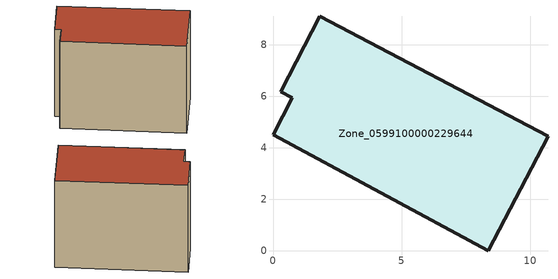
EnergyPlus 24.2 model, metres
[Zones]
Zone_0599100000229644
 floor ground (C_G): 1.82,9.11 10.68,4.44 8.37,0 0,4.5 0.76,5.95 0.31,6.19 z0
 wall outside (C_F): 8.37,0 10.68,4.44 1.82,9.11 0.31,6.19 0.76,5.95 0,4.5 8.37,0 z0:7.68
 roof outside (C_R): 10.68,4.44 1.82,9.11 0.31,6.19 0.76,5.95 0,4.5 8.37,0 z7.68
[BUILDING]
Pand.0599100000229644: North Axis=0; Terrain=City; Loads Convergence Tolerance Value=0.04; Temperature Convergence Tolerance Value=0.4; Solar Distribution=FullExterior; Maximum Number of Warmup Days=25; Minimum Number of Warmup Days=1
[Site:Location]
Rotterdam.The.Hague.AP_ZH_NLD Design_Conditions: Latitude=51.96; Longitude=4.45; Time Zone=1; Elevation=-4.5
[SITE:GROUNDTEMPERATURE:BUILDINGSURFACE]
18, 18, 18, 18, 18, 18, 18, 18, 18, 18, 18, 18
[MATERIAL] Thermal Absorptance=0.9; Solar Absorptance=0.7; Visible Absorptance=0.7
Name | Roughness | Thickness | Conductivity | Density | Specific Heat
G.TI.1946 | MediumSmooth | 0.15 | 1 | 540 | 1210
F.TI.1946 | Rough | 0.3 | 0.857143 | 1920 | 840
R.TI.1946 | MediumRough | 0.2 | 0.1 | 1500 | 1000
[CONSTRUCTION]
C_G: G.TI.1946
C_F: F.TI.1946
C_R: R.TI.1946
[ZONE]
Zone_0599100000229644: Type=1; Multiplier=1; Ceiling Height=Autocalculate; Volume=Autocalculate; Floor Area=autocalculate; Part of Total Floor Area=Yes
[ZONEINFILTRATION:DESIGNFLOWRATE]
Infil_Zone_0599100000229644: Zone or ZoneList or Space or SpaceList=Zone_0599100000229644; Schedule=AlwaysOn; Design Flow Rate Calculation Method=Flow/Area; Flow Rate per Floor Area=0.003; Constant Term Coefficient=1; Temperature Term Coefficient=0; Velocity Term Coefficient=0; Velocity Squared Term Coefficient=0
[HVACTEMPLATE:ZONE:IDEALLOADSAIRSYSTEM]
Zone_0599100000229644: Maximum Heating Supply Air Temperature=50; Minimum Cooling Supply Air Temperature=13; Maximum Heating Supply Air Humidity Ratio=0.0156; Minimum Cooling Supply Air Humidity Ratio=0.0077; Heating Limit=NoLimit; Cooling Limit=NoLimit; Dehumidification Control Type=ConstantSensibleHeatRatio; Cooling Sensible Heat Ratio=0.7; Dehumidification Setpoint=60; Humidification Control Type=None; Humidification Setpoint=30; Outdoor Air Method=None; Outdoor Air Flow Rate per Person=0.00944; Outdoor Air Flow Rate per Zone Floor Area=0; Outdoor Air Flow Rate per Zone=0; Demand Controlled Ventilation Type=None; Outdoor Air Economizer Type=NoEconomizer; Heat Recovery Type=None; Sensible Heat Recovery Effectiveness=0.7; Latent Heat Recovery Effectiveness=0.65
[ZONECONTROL:THERMOSTAT]
ThermostatControl_Zone_0599100000229644: Zone or ZoneList=Zone_0599100000229644; Control Type Schedule=DualSetpointControlType; Control 1=Thermostat_Zone_0599100000229644; Temperature Difference Between Cutout And Setpoint=0
[THERMOSTATSETPOINT:DUALSETPOINT]
Thermostat_Zone_0599100000229644: Heating Setpoint Temperature Schedule=HeatingSetpoint_Zone_0599100000229644; Cooling Setpoint Temperature Schedule=CoolingSetpoint_Zone_0599100000229644
[SCHEDULE:COMPACT]
HeatingSetpoint_Zone_0599100000229644: Through: 12/31, For: AllDays, Until: 24:00, 21
CoolingSetpoint_Zone_0599100000229644: Through: 12/31, For: AllDays, Until: 24:00, 24
DualSetpointControlType: Through: 12/31, For: AllDays, Until: 24:00, 4
AlwaysOn: Through: 12/31, For: AllDays, Until: 24:00, 1
